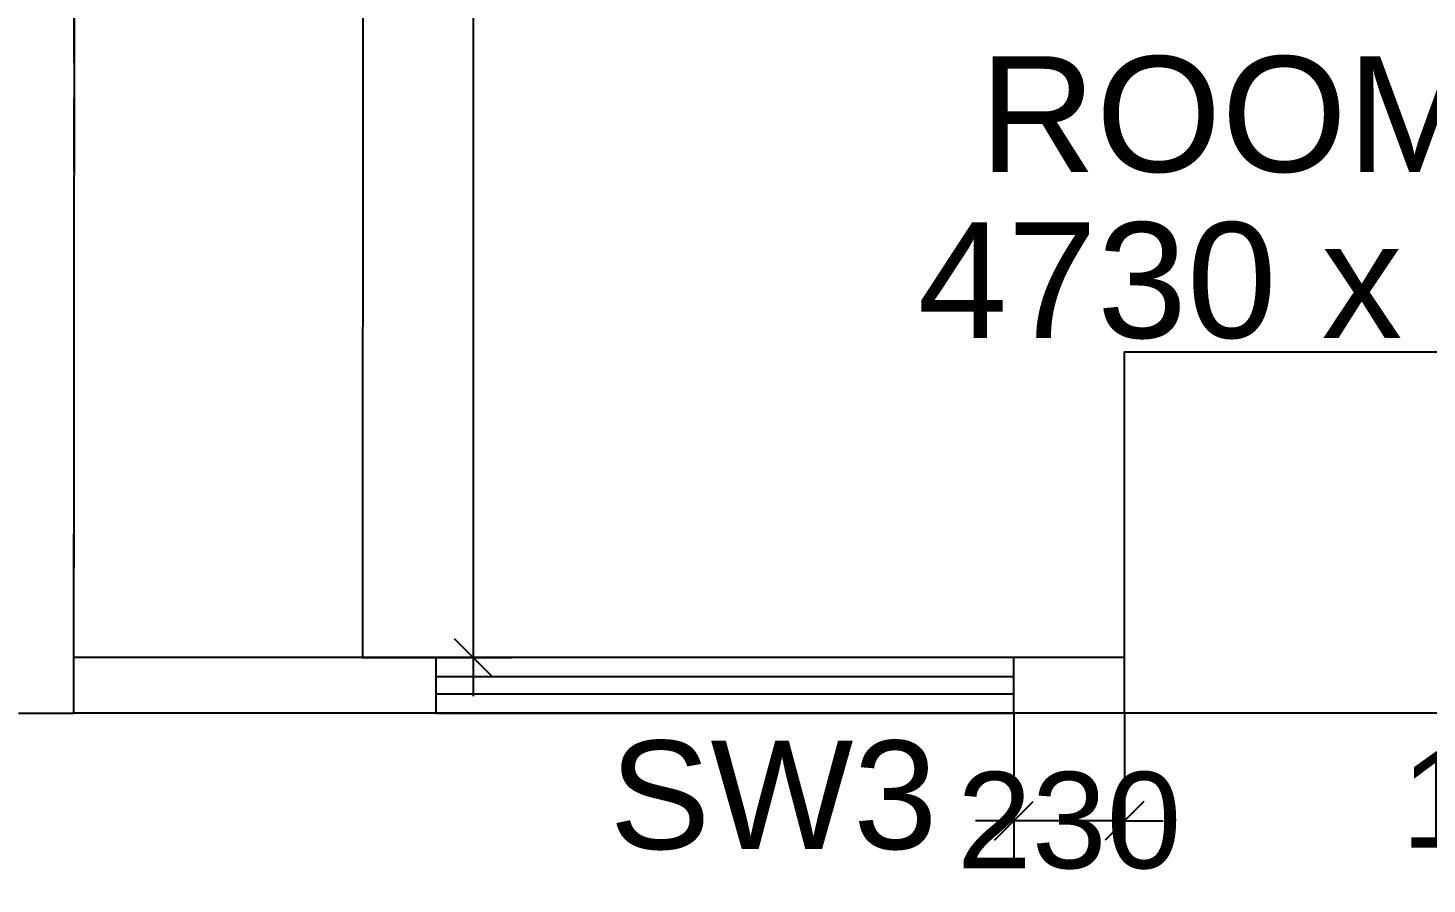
# Model space of a CAD drawing. Extents: x 6345096 to 6738923, y -6490958 to -6305885.
# Drawn here: x 6557744 to 6560650, y -6444764 to -6442987 of the extents above; entities that cross this region are included whole.
import ezdxf
from ezdxf.enums import TextEntityAlignment as Align

# ---------------------------------------------------------------- set-up
doc = ezdxf.new("R2010")
doc.units = 0
doc.header["$LTSCALE"] = 600
doc.header["$MEASUREMENT"] = 0
doc.header["$PDMODE"] = 35
doc.linetypes.add('HIDDEN', pattern=[0.375, 0.25, -0.125])
doc.layers.get('0').update_dxf_attribs({"linetype": 'CONTINUOUS'})
doc.layers.get('Defpoints').update_dxf_attribs({"linetype": 'CONTINUOUS'})
for name, color, linetype in [('HS', 251, 'CONTINUOUS'), ('joinery', 7, 'CONTINUOUS'), ('LA-column', 3, 'CONTINUOUS'), ('Room Dim', 1, 'CONTINUOUS'), ('TEXT', 6, 'CONTINUOUS'), ('Walls', 7, 'CONTINUOUS'), ('WIN', 151, 'CONTINUOUS'), ('Working Dim', 5, 'CONTINUOUS')]:
    doc.layers.add(name, color=color, linetype=linetype)
doc.styles.add('ari', font='arial.ttf')
doc.styles.add('ARIAL', font='arial.ttf')
doc.dimstyles.new('int. dim', dxfattribs={"dimtxt": 200, "dimasz": 80, "dimexe": 80, "dimexo": 0, "dimgap": 70, "dimtad": 0, "dimdec": 0, "dimzin": 12, "dimdsep": 46, "dimtxsty": 'ari', "dimblk": 'OBLIQUE', "dimcen": 2, "dimdle": 80, "dimclrd": 256, "dimclre": 256, "dimclrt": 6, "dimadec": 0, "dimazin": 0, "dimtfac": 1, "dimtdec": 0, "dimtix": 1, "dimtmove": 2, "dimatfit": 3, "dimfxl": 1, "dimtolj": 1, "dimtzin": 0, "dimlwd": -1, "dimlwe": -1, "dimarcsym": 0})

# ---------------------------------------------------------------- blocks, each defined once
blk = doc.blocks.new('_Oblique')
at = {"color": 0, "linetype": 'ByBlock', "lineweight": -2}
blk.add_line((-0.5, -0.5), (0.5, 0.5), dxfattribs=at)
blk = doc.blocks.new('*D900')
at = {"layer": 'Defpoints', "color": 0, "transparency": 16777216}
for p in [(6560771.4, -6444408.8, 1.3), (6560886.4, -6444408.8, 1.4), (6560771.4, -6444589.9)]:
    blk.add_point(p, dxfattribs=at)
at = {"layer": 'Working Dim', "transparency": 16777216}
for p, q in [((6560771.4, -6444408.8), (6560771.4, -6444669.9)), ((6560886.4, -6444408.8), (6560886.4, -6444669.9)), ((6560771.4, -6444589.9), (6560691.4, -6444589.9)), ((6560886.4, -6444589.9), (6560771.4, -6444589.9)), ((6560886.4, -6444589.9), (6560966.4, -6444589.9))]:
    blk.add_line(p, q, dxfattribs=at)
at = {"layer": 'Working Dim', "transparency": 16777216, "xscale": 80, "yscale": 80, "zscale": 80}
blk.add_blockref('_Oblique', (6560771.4, -6444589.9), dxfattribs=at)
at = {"layer": 'Working Dim', "transparency": 16777216, "xscale": 80, "yscale": 80, "zscale": 80, "rotation": 180}
blk.add_blockref('_Oblique', (6560886.4, -6444589.9), dxfattribs=at)
at = {"layer": 'Working Dim', "color": 6, "transparency": 16777216, "insert": (6560828.9, -6444589.9), "char_height": 200, "attachment_point": 5, "style": 'ari'}
blk.add_mtext('\\A1;115', dxfattribs=at)
blk = doc.blocks.new('*D901')
at = {"layer": 'Defpoints', "color": 0, "transparency": 16777216}
for p in [(6558438.4, -6440578.8, 0.7), (6558436.4, -6444293.8, 0.7), (6558668.9, -6444293.8)]:
    blk.add_point(p, dxfattribs=at)
at = {"layer": 'Working Dim', "transparency": 16777216}
for p, q in [((6558668.9, -6440498.8), (6558668.9, -6442067)), ((6558438.4, -6440578.8), (6558748.9, -6440578.8)), ((6558668.9, -6444373.8), (6558668.9, -6442805.6)), ((6558436.4, -6444293.8), (6558748.9, -6444293.8))]:
    blk.add_line(p, q, dxfattribs=at)
at = {"layer": 'Working Dim', "transparency": 16777216, "xscale": 80, "yscale": 80, "zscale": 80}
for p, rotation in [((6558668.9, -6440578.8), 90), ((6558668.9, -6444293.8), 270)]:
    blk.add_blockref('_Oblique', p, dxfattribs=dict(at, rotation=rotation))
at = {"layer": 'Working Dim', "color": 6, "transparency": 16777216, "insert": (6558668.9, -6442436.3), "char_height": 200, "attachment_point": 5, "rotation": 90, "style": 'ari'}
blk.add_mtext('\\A1;3715', dxfattribs=at)
blk = doc.blocks.new('*D1116')
at = {"layer": 'Defpoints', "color": 0, "transparency": 16777216}
for p in [(6559791.5, -6444408.8, 0.7), (6560021.4, -6444408.8, 1.2), (6559791.5, -6444632.5)]:
    blk.add_point(p, dxfattribs=at)
at = {"layer": 'Working Dim', "transparency": 16777216}
for p, q in [((6559791.5, -6444408.8), (6559791.5, -6444712.5)), ((6560021.4, -6444408.8), (6560021.4, -6444712.5)), ((6559791.5, -6444632.5), (6559711.5, -6444632.5)), ((6560021.4, -6444632.5), (6559791.5, -6444632.5)), ((6560021.4, -6444632.5), (6560101.4, -6444632.5))]:
    blk.add_line(p, q, dxfattribs=at)
at = {"layer": 'Working Dim', "transparency": 16777216, "xscale": 80, "yscale": 80, "zscale": 80}
blk.add_blockref('_Oblique', (6559791.5, -6444632.5), dxfattribs=at)
at = {"layer": 'Working Dim', "transparency": 16777216, "xscale": 80, "yscale": 80, "zscale": 80, "rotation": 180}
blk.add_blockref('_Oblique', (6560021.4, -6444632.5), dxfattribs=at)
at = {"layer": 'Working Dim', "color": 6, "transparency": 16777216, "insert": (6559906.5, -6444632.5), "char_height": 200, "attachment_point": 5, "style": 'ari'}
blk.add_mtext('\\A1;230', dxfattribs=at)
blk = doc.blocks.new('A$C2CD672AE')
at = {"layer": 'Walls', "color": 8, "linetype": 'HIDDEN'}
for p, q in [((27520.1, 12015.1), (27522.1, 15845.1)), ((29702.1, 12130.1, 1.2), (27520.1, 12130.1, 0.7)), ((27405.1, 12015.1), (27520.1, 12015.1)), ((29702.1, 12015.1, 1.2), (27520.1, 12015.1, 0.7))]:
    blk.add_line(p, q, dxfattribs=at)

msp = doc.modelspace()

# ---------------------------------------------------------------- linework, layer by layer
at = {"layer": 'LA-column', "color": 2, "elevation": 2.092}
msp.add_lwpolyline([(6560771.528, -6443658.837), (6560771.528, -6444408.837), (6560021.528, -6444408.837), (6560021.528, -6443658.837)], close=True, dxfattribs=at)
at = {"layer": 'Walls', "linetype": 'Continuous'}
for p, q in [((6557839.437, -6444408.798), (6557841.437, -6440578.799)), ((6558439.497, -6444293.799), (6558441.017, -6441383.793)), ((6560021.437, -6444293.79, 1.176), (6557839.437, -6444293.802, 0.681)), ((6557724.437, -6444408.798), (6557839.437, -6444408.798)), ((6560021.437, -6444408.786, 1.176), (6557839.437, -6444408.786, 0.681))]:
    msp.add_line(p, q, dxfattribs=at)
at = {"layer": 'WIN', "linetype": 'Continuous', "elevation": 0.681}
for points in [[(6558591.141, -6444293.792), (6558591.141, -6444408.782), (6559791.549, -6444408.782), (6559791.549, -6444293.792)], [(6558591.141, -6444333.792), (6558591.141, -6444368.782), (6559791.549, -6444368.782), (6559791.549, -6444333.792)]]:
    msp.add_lwpolyline(points, close=True, dxfattribs=at)

# ---------------------------------------------------------------- block references
at = {"layer": 'HS'}
msp.add_blockref('A$C2CD672AE', (6530319.294, -6456423.902, 8.17), dxfattribs=at)

# ---------------------------------------------------------------- texts
at = {"layer": 'joinery', "style": 'ari'}
msp.add_text('SW3', height=225, dxfattribs=at).set_placement((6559292.247, -6444691.089, -0.971), align=Align.CENTER)
at = {"layer": 'Room Dim', "style": 'ARIAL'}
msp.add_text('4730 x 3715', height=240, dxfattribs=at).set_placement((6560514.314, -6443630.165, 0.681), align=Align.CENTER)
at = {"layer": 'TEXT', "color": 7, "style": 'ARIAL'}
msp.add_text('ROOM - 2', height=240, dxfattribs=at).set_placement((6560483.373, -6443285.485, 0.681), align=Align.CENTER)

# ---------------------------------------------------------------- dimensions: what is measured, and where the dimension line sits
at = {"layer": 'Working Dim', "color": 6}
dim = msp.add_linear_dim(base=(6558668.851, -6444293.797), p1=(6558438.437, -6440578.798, 0.681), p2=(6558436.437, -6444293.797, 0.681), angle=90, dimstyle='int. dim', override={"dimtxt": 200, "dimarcsym": 1}, dxfattribs=at)
dim.commit()
dim.dimension.update_dxf_attribs({"geometry": '*D901', "text_midpoint": (6558668.851, -6442436.297)})
for base, p1, p2, picture, middle in [((6559791.549, -6444632.458), (6560021.437, -6444408.786, 1.176), (6559791.549, -6444408.786, 0.681), '*D1116', (6559906.493, -6444632.458)), ((6560771.437, -6444589.87), (6560886.437, -6444408.786, 1.372), (6560771.437, -6444408.785, 1.346), '*D900', (6560828.937, -6444589.87))]:
    dim = msp.add_linear_dim(base=base, p1=p1, p2=p2, dimstyle='int. dim', override={"dimtxt": 200, "dimarcsym": 1}, dxfattribs=at)
    dim.commit()
    dim.dimension.update_dxf_attribs({"geometry": picture, "text_midpoint": middle})

doc.saveas('drawing.dxf')
